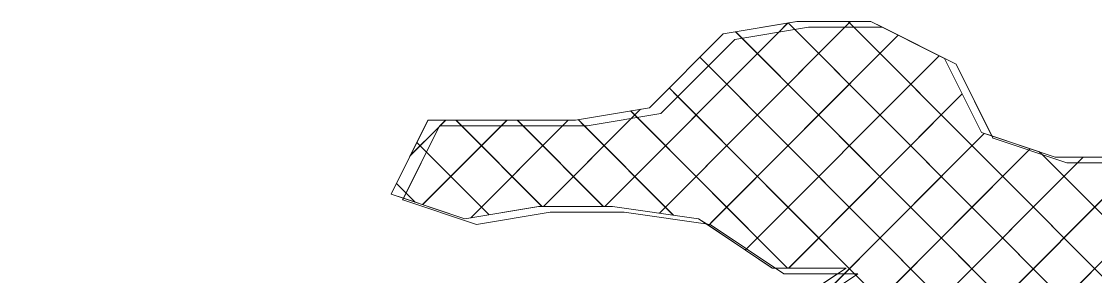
# Model space of a CAD drawing. Header units: millimetres. Extents: x -12186 to 152825, y -4386 to 9463.
# Drawn here: x 44933 to 46305, y 5154 to 5479 of the extents above; entities that cross this region are included whole.
import ezdxf

# ---------------------------------------------------------------- set-up
doc = ezdxf.new("R2010")
doc.units = ezdxf.units.MM
doc.layers.add('G-IMPT', color=8, linetype='Continuous', lineweight=5)
doc.layers.add('L-PLNT', color=71, linetype='Continuous', lineweight=5)

# ---------------------------------------------------------------- blocks, each defined once
blk = doc.blocks.new('SVA_Shades of Green Tree - Australian_Tree_based_on_Leopard_Tree_2901-V315-Section B-B')
at = {"layer": 'G-IMPT'}
for p, q in [((-1815.7, 5243.4), (-1582.2, 5477.4)), ((-1746, 5234.9), (-1501.9, 5479.3)), ((-1594.1, 5465.5), (-1582.3, 5477.4)), ((-1573.2, 5469), (-1581.6, 5477.5)), ((-834.2, 4728.9), (-1581.5, 5477.5)), ((-1509.4, 5471.9), (-1502, 5479.3)), ((-1497.8, 5471.9), (-1505.2, 5479.3)), ((-792.5, 4765.6), (-1505.1, 5479.3)), ((-1815.8, 5243.4), (-1594.1, 5465.5)), ((-1746.1, 5234.9), (-1509.4, 5471.9)), ((-1683.3, 5219.2), (-1441.1, 5461.8)), ((-1680.2, 5222.4), (-1441.2, 5461.8)), ((-1640.3, 5457.8), (-1648.7, 5466.3)), ((-900.8, 4717.2), (-1648.6, 5466.3)), ((-834.3, 4728.9), (-1573.2, 5469)), ((-792.6, 4765.6), (-1497.8, 5471.9)), ((-1393.1, 5210.2), (-1640.3, 5457.8)), ((-1683.4, 5422.6), (-1694.5, 5433.7)), ((-941.4, 4679.4), (-1694.4, 5433.7)), ((-1636.3, 5187.9), (-1388.9, 5435.7)), ((-1634.9, 5189.4), (-1389, 5435.7)), ((-941.5, 4679.4), (-1683.4, 5422.6)), ((-1722.6, 5383.4), (-1733.7, 5394.5)), ((-1269.3, 4929.5), (-1733.6, 5394.5)), ((-1497, 5157.4), (-1722.6, 5383.4)), ((-1581.1, 5164.8), (-1359.4, 5386.9)), ((-1581, 5164.8), (-1359.3, 5386.9)), ((-1894, 5243.4), (-1770.3, 5367.3)), ((-1774.3, 5356.8), (-1782.8, 5365.3)), ((-1582.5, 5164.8), (-1782.7, 5365.3)), ((-1782.2, 5355.5), (-1770.4, 5367.3)), ((-2064.1, 5308.3), (-2019, 5353.5)), ((-2048.3, 5245.7), (-1940.7, 5353.5)), ((-2026.7, 5345.9), (-2019.1, 5353.5)), ((-1998.6, 5346.1), (-2006, 5353.5)), ((-1895.9, 5243.4), (-2005.8, 5353.5)), ((-1986.7, 5229), (-1862.4, 5353.5)), ((-1948.2, 5346.1), (-1940.8, 5353.5)), ((-1920.3, 5346.1), (-1927.7, 5353.5)), ((-1817.6, 5243.4), (-1927.5, 5353.5)), ((-1894.1, 5243.4), (-1782.2, 5355.5)), ((-1869.9, 5346.1), (-1862.5, 5353.5)), ((-1842, 5346.1), (-1849.9, 5354.1)), ((-1728.2, 5232.3), (-1849.8, 5354.1)), ((-1582.7, 5164.8), (-1774.3, 5356.8)), ((-2064.2, 5308.3), (-2027.1, 5345.5)), ((-2048.4, 5245.7), (-1948.2, 5346.1)), ((-1896.1, 5243.4), (-1998.6, 5346.1)), ((-1986.8, 5229), (-1869.9, 5346.1)), ((-1817.8, 5243.4), (-1920.3, 5346.1)), ((-1728.4, 5232.3), (-1842, 5346.1)), ((-1804.2, 4862.8), (-1331.2, 5336.6)), ((-1510.2, 5157.4), (-1331.3, 5336.6)), ((-2043.5, 5312.7), (-2055.9, 5325.1)), ((-1963.7, 5232.9), (-2055.7, 5325.1)), ((-1963.8, 5232.9), (-2043.5, 5312.7)), ((-1745.5, 4843.2), (-1272.5, 5317)), ((-1658.9, 4930.1), (-1274.4, 5315.2)), ((-1274.4, 5315.2), (-1272.6, 5317)), ((-1257.3, 5309.5), (-1261, 5313.1)), ((-767.7, 4819.2), (-1260.8, 5313.1)), ((-767.9, 4819.2), (-1257.3, 5309.5)), ((-1721.8, 4788.6), (-1212.3, 5299)), ((-1721.7, 4788.6), (-1204.8, 5306.3)), ((-1698.4, 4733.7), (-1134, 5299)), ((-1698.2, 4733.7), (-1126.5, 5306.3)), ((-1677.5, 4676.2), (-1055.7, 5299)), ((-1677.4, 4676.2), (-1048.2, 5306.3)), ((-1212.3, 5299), (-1204.9, 5306.3)), ((-2069.6, 5260.4), (-2082, 5272.8)), ((-2058, 5248.9), (-2081.8, 5272.8)), ((-2058.1, 5248.9), (-2069.6, 5260.4)), ((-1683.4, 5219.2), (-1682.2, 5220.5)), ((-900.9, 4717.2), (-1392.6, 5209.7)), ((-1636.4, 5187.9), (-1634.9, 5189.4)), ((-1545, 5122.5), (-1510.2, 5157.4)), ((-1495.3, 5155.7), (-1497, 5157.4)), ((-1493.9, 5154.4), (-1495.3, 5155.7))]:
    blk.add_line(p, q, dxfattribs=at)
at = {"layer": 'G-IMPT', "flags": 128}
for points in [[(-942.1, 5306.3), (-1240.5, 5306.3), (-1334.7, 5337.8), (-1381.9, 5432.2), (-1476.1, 5479.3), (-1570.3, 5479.3), (-1664.6, 5463.6), (-1758.8, 5369.3), (-1853.1, 5353.5), (-2041.5, 5353.5), (-2088.7, 5259.2), (-1994.4, 5227.7), (-1900.2, 5243.4), (-1805.9, 5243.4), (-1696, 5227.7), (-1601.7, 5164.8), (-1507.5, 5164.8), (-1601.7, 5101.9)], [(-1461.4, 5471.9), (-1476.2, 5479.3), (-1570.5, 5479.3), (-1664.7, 5463.6), (-1758.9, 5369.3), (-1853.2, 5353.5), (-2041.7, 5353.5), (-2088.8, 5259.2), (-2072.9, 5253.9)], [(-1321.5, 5333.3), (-1334.9, 5337.8), (-1382, 5432.2), (-1461.4, 5471.9)], [(-581, 5398.1), (-659.5, 5385), (-753.7, 5400.7), (-848, 5400.7), (-942.2, 5306.3), (-1240.6, 5306.3), (-1321.5, 5333.3)], [(-2072.9, 5253.9), (-1994.5, 5227.7), (-1900.3, 5243.4), (-1806.1, 5243.4), (-1696.1, 5227.7), (-1686.1, 5221)], [(-1686.1, 5221), (-1601.9, 5164.8), (-1598.1, 5164.8)], [(-1518.7, 5157.4), (-1601.9, 5101.9), (-1696.1, 5117.6), (-1790.4, 5117.6), (-1884.6, 5101.9), (-1978.8, 5070.5), (-2073.1, 5070.5), (-2151.6, 4976.1), (-2167.3, 4881.7), (-2261.6, 4881.7), (-2371.5, 4850.3), (-2465.7, 4771.7), (-2560, 4771.7), (-2544.3, 4677.3), (-2512.9, 4582.9), (-2607.1, 4567.2), (-2701.1, 4598.6)], [(-1598.1, 5164.8), (-1507.6, 5164.8), (-1518.7, 5157.4)]]:
    blk.add_lwpolyline(points, dxfattribs=at)
at = {"layer": 'L-PLNT'}
for p, q in [((-1555.6, 5471.9), (-1649.9, 5456.2)), ((-1649.9, 5456.2), (-1555.7, 5471.9)), ((-1555.7, 5471.9), (-1555.6, 5471.9)), ((-1461.4, 5471.9), (-1555.6, 5471.9)), ((-1555.6, 5471.9), (-1461.4, 5471.9)), ((-1367.1, 5424.8), (-1461.4, 5471.9)), ((-1461.4, 5471.9), (-1367.2, 5424.8)), ((-1461.4, 5471.9), (-1461.4, 5471.9)), ((-1649.9, 5456.2), (-1744.1, 5361.9)), ((-1744.1, 5361.9), (-1649.9, 5456.2)), ((-1649.9, 5456.2), (-1649.9, 5456.2)), ((-1367.2, 5424.8), (-1320.1, 5330.4)), ((-1367.2, 5424.8), (-1367.1, 5424.8)), ((-1320, 5330.4), (-1367.1, 5424.8)), ((-1744.1, 5361.9), (-1838.3, 5346.1)), ((-1838.3, 5346.1), (-1744.1, 5361.9)), ((-1744.1, 5361.9), (-1744.1, 5361.9)), ((-2074, 5251.8), (-2026.9, 5346.1)), ((-2026.8, 5346.1), (-2073.9, 5251.8)), ((-2026.9, 5346.1), (-2026.8, 5346.1)), ((-1838.3, 5346.1), (-2026.8, 5346.1)), ((-2026.8, 5346.1), (-1838.4, 5346.1)), ((-1838.4, 5346.1), (-1838.3, 5346.1)), ((-1320.1, 5330.4), (-1320, 5330.4)), ((-1225.8, 5299), (-1320, 5330.4)), ((-1320, 5330.4), (-1225.8, 5299)), ((-927.3, 5299), (-1225.8, 5299)), ((-1225.8, 5299), (-927.4, 5299)), ((-1225.8, 5299), (-1225.8, 5299)), ((-2074, 5251.8), (-2073.9, 5251.8)), ((-2073.9, 5251.8), (-1979.7, 5220.3)), ((-1979.7, 5220.3), (-2073.9, 5251.8)), ((-1979.7, 5220.3), (-1885.5, 5236)), ((-1885.5, 5236), (-1979.7, 5220.3)), ((-1885.5, 5236), (-1791.2, 5236)), ((-1791.3, 5236), (-1885.5, 5236)), ((-1885.5, 5236), (-1885.5, 5236)), ((-1791.3, 5236), (-1791.2, 5236)), ((-1791.2, 5236), (-1681.3, 5220.3)), ((-1681.3, 5220.3), (-1791.2, 5236)), ((-1979.7, 5220.3), (-1979.7, 5220.3)), ((-1681.3, 5220.3), (-1587, 5157.4)), ((-1587.1, 5157.4), (-1681.3, 5220.3)), ((-1681.3, 5220.3), (-1681.3, 5220.3)), ((-1587.1, 5157.4), (-1587, 5157.4)), ((-1587, 5157.4), (-1492.8, 5157.4)), ((-1492.8, 5157.4), (-1587, 5094.5)), ((-1587, 5094.5), (-1492.8, 5157.4)), ((-1492.8, 5157.4), (-1587, 5157.4)), ((-1492.8, 5157.4), (-1492.8, 5157.4))]:
    blk.add_line(p, q, dxfattribs=at)

msp = doc.modelspace()

# ---------------------------------------------------------------- block references
at = {"layer": 'L-PLNT'}
msp.add_blockref('SVA_Shades of Green Tree - Australian_Tree_based_on_Leopard_Tree_2901-V315-Section B-B', (47494.2, 0), dxfattribs=at)

doc.saveas('drawing.dxf')
